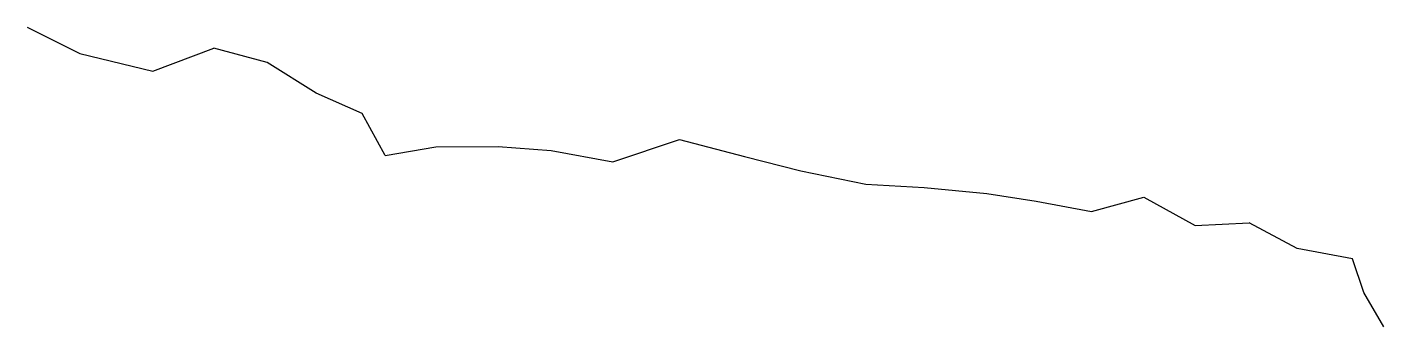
# Model space of a CAD drawing. Header units: millimetres. Extents: x -315 to 154, y 93 to 197.
import ezdxf

# ---------------------------------------------------------------- set-up
doc = ezdxf.new("R2010")
doc.units = ezdxf.units.MM
doc.layers.get('0').update_dxf_attribs({"linetype": 'CONTINUOUS'})

msp = doc.modelspace()

# ---------------------------------------------------------------- linework, layer by layer
for p, q in [((-314.54, 196.7), (-296.32, 187.6)), ((-296.32, 187.6), (-271.13, 181.52)), ((-271.13, 181.52), (-250.02, 189.46)), ((-231.65, 184.49), (-250.02, 189.46)), ((-214.68, 173.9), (-231.65, 184.49)), ((-198.84, 166.9), (-214.68, 173.9)), ((-190.89, 152.41), (-198.84, 166.9)), ((-190.89, 152.41), (-173.42, 155.3)), ((-173.42, 155.3), (-151.84, 155.47)), ((-151.84, 155.47), (-133.54, 154.05)), ((-112.24, 150.16), (-89.22, 157.94)), ((-89.22, 157.94), (-66.78, 152.03)), ((-133.54, 154.05), (-112.24, 150.16)), ((-66.78, 152.03), (-47.32, 147.06)), ((-47.32, 147.06), (-24.87, 142.44)), ((-24.87, 142.44), (-4.74, 141.28)), ((-4.74, 141.28), (16.89, 139.2)), ((16.89, 139.2), (33.91, 136.57)), ((33.91, 136.57), (53.05, 133.04)), ((53.05, 133.04), (71.09, 137.92)), ((71.09, 137.92), (88.8, 128.21)), ((88.8, 128.21), (107.45, 129.15)), ((124.06, 120.21), (107.45, 129.15)), ((143.22, 116.71), (124.06, 120.21)), ((147.04, 105.06), (143.22, 116.71)), ((154.01, 93.15), (147.04, 105.06))]:
    msp.add_line(p, q)

doc.saveas('drawing.dxf')
